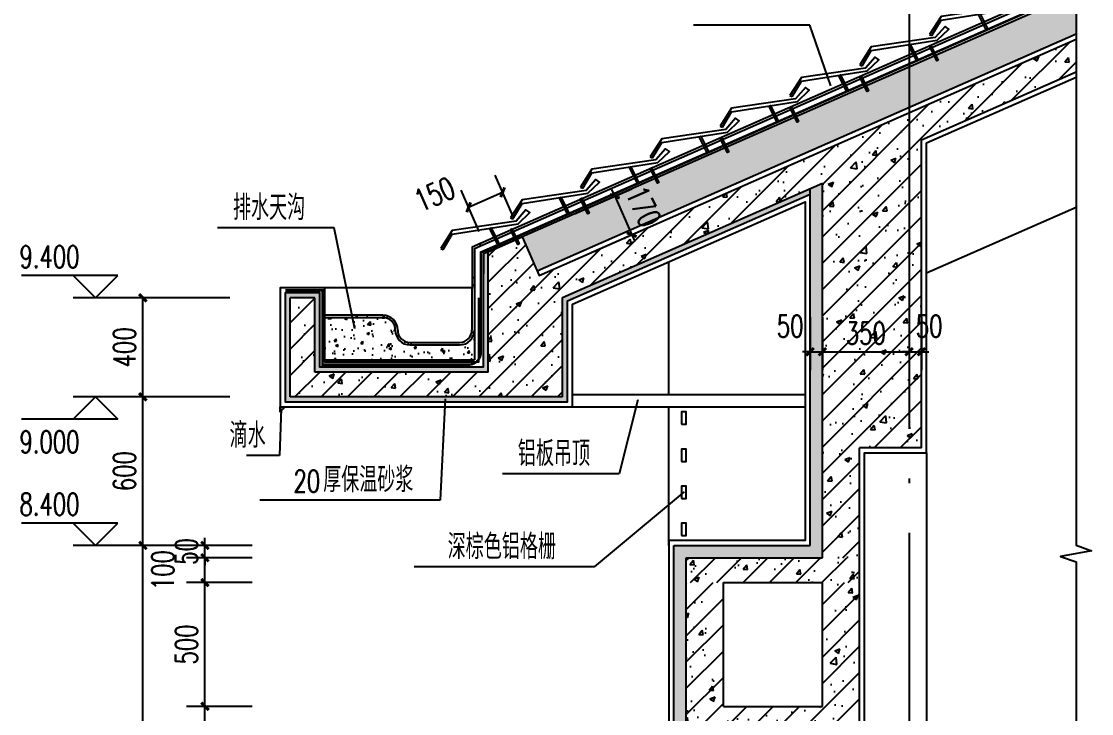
# Model space of a CAD drawing. Extents: x 63793 to 231107, y 20849 to 337643.
# Drawn here: x 152540 to 156863, y 54118 to 56914 of the extents above; entities that cross this region are included whole.
import ezdxf

# ---------------------------------------------------------------- set-up
doc = ezdxf.new("R2010")
doc.units = 0
doc.header["$LTSCALE"] = 1000
doc.header["$MEASUREMENT"] = 0
for name, pattern in [('CONTINOUS', [0]), ('DASH', [0.35, 0.25, -0.1]), ('DOTE', [2.42, 2, -0.2, 0.02, -0.2])]:
    doc.linetypes.add(name, pattern=pattern)
for name, color, linetype in [('DIM_ELEV', 3, 'Continuous'), ('DIM_LEAD', 3, 'Continuous'), ('DIM_SYMB', 3, 'Continuous'), ('DOTE', 1, 'DOTE'), ('PUB_DIM', 3, 'Continuous'), ('PUB_TEXT', 7, 'Continuous'), ('STAIR', 2, 'Continuous'), ('SURFACE', 6, 'Continuous'), ('WALL', 2, 'Continuous'), ('填充', 8, 'Continuous'), ('干挂', 155, 'Continuous')]:
    doc.layers.add(name, color=color, linetype=linetype)
doc.styles.add('_TCH_DIM', font='SIMPLEX', dxfattribs={"bigfont": 'GBCBIG'})
doc.styles.add('_TCH_DIM_T3', font='SIMPLEX', dxfattribs={"width": 0.705882, "bigfont": 'GBCBIG'})
doc.styles.add('DIM_FONT', font='SIMPLEX', dxfattribs={"width": 0.7, "bigfont": 'GBCBIG'})
doc.dimstyles.new('_TCH_ARCH&&30', dxfattribs={"dimtxt": 89.25, "dimasz": 30, "dimexe": 75, "dimexo": 90, "dimgap": 30, "dimtad": 1, "dimdec": 0, "dimzin": 0, "dimdsep": 46, "dimtxsty": '_TCH_DIM_T3', "dimblk": 'ARCHTICK', "dimcen": 0.09, "dimclrt": 7, "dimazin": 2, "dimtfac": 1, "dimtdec": 0, "dimtix": 1, "dimtmove": 2, "dimatfit": 3, "dimldrblk": 'ARCHTICK', "dimfxl": 0, "dimtolj": 1, "dimtzin": 0, "dimarcsym": 0})
doc.dimstyles.new('DIMN30', dxfattribs={"dimscale": 0.3, "dimtxt": 300, "dimasz": 100, "dimexe": 250, "dimexo": 300, "dimgap": 150, "dimtad": 1, "dimdec": 0, "dimzin": 0, "dimdsep": 46, "dimtxsty": 'DIM_FONT', "dimblk": 'ARCHTICK', "dimcen": 0.09, "dimclrt": 7, "dimazin": 2, "dimtfac": 1, "dimtdec": 0, "dimtix": 1, "dimtmove": 2, "dimatfit": 3, "dimfxl": 0, "dimtolj": 1, "dimtzin": 0, "dimarcsym": 0})
pattern_1 = [(45, (-54906.27, 195378.846), (-53.033009, 53.033009), []), (50, (-54906.27, 195378.85), (215.17805, -18.82564), [22.5, -247.5]), (355, (-54906.27, 195378.85), (-41.6254, 225.65764), [18, -198]), (100.4514, (-54888.34, 195377.28), (173.55281, 206.83186), [19.12206, -210.34263]), (46.1842, (-54906.27, 195438.85), (320.17231, -49.6557), [33.75, -371.25]), (96.6356, (-54879.6, 195434.7), (280.3988, 292.23536), [28.6831, -315.5139]), (351.1842, (-54906.27, 195438.85), (280.3986, 292.2356), [27, -297]), (21, (-54876.27, 195423.85), (179.07212, -120.78567), [22.5, -247.5]), (326, (-54876.27, 195423.85), (72.9946, 217.54501), [18, -198]), (71.4514, (-54861.35, 195413.78), (252.06679, 96.75915), [19.12206, -210.34263]), (37.5, (-54906.27, 195378.846), (3.647957, 99.868156), [0, -195.6, 0, -201, 0, -198.75]), (7.5, (-54906.27, 195378.85), (78.92086, 118.323514), [0, -114.6, 0, -191.1, 0, -75.75]), (327.5, (-54973.17, 195378.846), (160.14673, -6.766462), [0, -75, 0, -234, 0, -310.5]), (317.5, (-55003.17, 195378.85), (174.95585, 30.031495), [0, -97.5, 0, -155.4, 0, -220.5])]

# ---------------------------------------------------------------- blocks, each defined once
blk = doc.blocks.new('_ArchTick')
at = {"color": 0, "linetype": 'ByBlock', "const_width": 0.4}
blk.add_lwpolyline([(-0.5, -0.5), (0.5, 0.5)], dxfattribs=at)
blk = doc.blocks.new('*D1567')
at = {"layer": 'Defpoints', "color": 0, "transparency": 16777216}
for p in [(154691.2, 56099.5), (155005.3, 56051.9), (154759.6, 55943.9)]:
    blk.add_point(p, dxfattribs=at)
at = {"layer": 'PUB_DIM', "color": 0, "lineweight": -2, "transparency": 16777216}
for p, q in [((154773.6, 56135.8), (155005.5, 56237.7)), ((154936.8, 56207.5), (154924.7, 56235)), ((154936.8, 56207.5), (155005.3, 56051.9)), ((154842, 55980.1), (155073.9, 56082.1)), ((155005.3, 56051.9), (155017.3, 56024.5))]:
    blk.add_line(p, q, dxfattribs=at)
at = {"layer": 'PUB_DIM', "color": 0, "lineweight": -2, "transparency": 16777216, "xscale": 30, "yscale": 30, "zscale": 30}
for p, rotation in [((154936.8, 56207.5), 293.7394408380076), ((155005.3, 56051.9), 113.7394408380076)]:
    blk.add_blockref('_ArchTick', p, dxfattribs=dict(at, rotation=rotation))
at = {"layer": 'PUB_DIM', "color": 7, "transparency": 16777216, "insert": (155053.4, 56166), "char_height": 90, "attachment_point": 5, "rotation": 293.7394, "style": 'DIM_FONT'}
blk.add_mtext('\\A1;170', dxfattribs=at)
blk = doc.blocks.new('*D1627')
at = {"layer": 'Defpoints', "color": 0, "transparency": 16777216}
for p in [(153030.6, 55797.1), (153472, 55797.1), (153472, 55397.1)]:
    blk.add_point(p, dxfattribs=at)
at = {"layer": 'DIM_ELEV', "color": 0, "lineweight": -2, "transparency": 16777216}
for p, q in [((153382, 55797.1), (152955.6, 55797.1)), ((153030.6, 55397.1), (153030.6, 55797.1)), ((153382, 55397.1), (152955.6, 55397.1))]:
    blk.add_line(p, q, dxfattribs=at)
at = {"layer": 'DIM_ELEV', "color": 0, "lineweight": -2, "transparency": 16777216, "xscale": 30, "yscale": 30, "zscale": 30}
for p, rotation in [((153030.6, 55797.1), 90), ((153030.6, 55397.1), 270)]:
    blk.add_blockref('_ArchTick', p, dxfattribs=dict(at, rotation=rotation))
at = {"layer": 'DIM_ELEV', "color": 7, "transparency": 16777216, "insert": (152955.9, 55597.1), "char_height": 89.25, "attachment_point": 5, "rotation": 90, "style": '_TCH_DIM_T3'}
blk.add_mtext('\\A1;400', dxfattribs=at)
blk = doc.blocks.new('*D1628')
at = {"layer": 'Defpoints', "color": 0, "transparency": 16777216}
for p in [(153030.6, 55397.1), (153472, 55397.1), (153472, 54797.1)]:
    blk.add_point(p, dxfattribs=at)
at = {"layer": 'DIM_ELEV', "color": 0, "lineweight": -2, "transparency": 16777216}
for p, q in [((153382, 55397.1), (152955.6, 55397.1)), ((153030.6, 54797.1), (153030.6, 55397.1)), ((153382, 54797.1), (152955.6, 54797.1))]:
    blk.add_line(p, q, dxfattribs=at)
at = {"layer": 'DIM_ELEV', "color": 0, "lineweight": -2, "transparency": 16777216, "xscale": 30, "yscale": 30, "zscale": 30}
for p, rotation in [((153030.6, 55397.1), 90), ((153030.6, 54797.1), 270)]:
    blk.add_blockref('_ArchTick', p, dxfattribs=dict(at, rotation=rotation))
at = {"layer": 'DIM_ELEV', "color": 7, "transparency": 16777216, "insert": (152955.9, 55097.1), "char_height": 89.25, "attachment_point": 5, "rotation": 90, "style": '_TCH_DIM_T3'}
blk.add_mtext('\\A1;600', dxfattribs=at)
blk = doc.blocks.new('*D1629')
at = {"layer": 'Defpoints', "color": 0, "transparency": 16777216}
for p in [(153030.6, 54797.1), (153472, 54797.1), (153472, 52997.1)]:
    blk.add_point(p, dxfattribs=at)
at = {"layer": 'DIM_ELEV', "color": 0, "lineweight": -2, "transparency": 16777216}
for p, q in [((153382, 54797.1), (152955.6, 54797.1)), ((153030.6, 52997.1), (153030.6, 54797.1)), ((153382, 52997.1), (152955.6, 52997.1))]:
    blk.add_line(p, q, dxfattribs=at)
at = {"layer": 'DIM_ELEV', "color": 0, "lineweight": -2, "transparency": 16777216, "xscale": 30, "yscale": 30, "zscale": 30}
for p, rotation in [((153030.6, 54797.1), 90), ((153030.6, 52997.1), 270)]:
    blk.add_blockref('_ArchTick', p, dxfattribs=dict(at, rotation=rotation))
at = {"layer": 'DIM_ELEV', "color": 7, "transparency": 16777216, "insert": (152955.9, 53897.1), "char_height": 89.25, "attachment_point": 5, "rotation": 90, "style": '_TCH_DIM_T3'}
blk.add_mtext('\\A1;1800', dxfattribs=at)
blk = doc.blocks.new('*D339')
at = {"layer": 'Defpoints', "color": 0, "transparency": 16777216}
for p in [(153281.2, 54147.1), (153562, 54147.1), (153562, 52997.1)]:
    blk.add_point(p, dxfattribs=at)
at = {"layer": 'PUB_DIM', "color": 0, "lineweight": -2, "transparency": 16777216}
for p, q in [((153472, 54147.1), (153206.2, 54147.1)), ((153281.2, 52997.1), (153281.2, 54147.1)), ((153472, 52997.1), (153206.2, 52997.1))]:
    blk.add_line(p, q, dxfattribs=at)
at = {"layer": 'PUB_DIM', "color": 0, "lineweight": -2, "transparency": 16777216, "xscale": 30, "yscale": 30, "zscale": 30}
for p, rotation in [((153281.2, 54147.1), 90), ((153281.2, 52997.1), 270)]:
    blk.add_blockref('_ArchTick', p, dxfattribs=dict(at, rotation=rotation))
at = {"layer": 'PUB_DIM', "color": 7, "transparency": 16777216, "insert": (153206.5, 53572.1), "char_height": 89.25, "attachment_point": 5, "rotation": 90, "style": '_TCH_DIM_T3'}
blk.add_mtext('\\A1;1150', dxfattribs=at)
blk = doc.blocks.new('*D340')
at = {"layer": 'Defpoints', "color": 0, "transparency": 16777216}
for p in [(153281.2, 54647.1), (153562, 54647.1), (153562, 54147.1)]:
    blk.add_point(p, dxfattribs=at)
at = {"layer": 'PUB_DIM', "color": 0, "lineweight": -2, "transparency": 16777216}
for p, q in [((153472, 54647.1), (153206.2, 54647.1)), ((153281.2, 54147.1), (153281.2, 54647.1)), ((153472, 54147.1), (153206.2, 54147.1))]:
    blk.add_line(p, q, dxfattribs=at)
at = {"layer": 'PUB_DIM', "color": 0, "lineweight": -2, "transparency": 16777216, "xscale": 30, "yscale": 30, "zscale": 30}
for p, rotation in [((153281.2, 54647.1), 90), ((153281.2, 54147.1), 270)]:
    blk.add_blockref('_ArchTick', p, dxfattribs=dict(at, rotation=rotation))
at = {"layer": 'PUB_DIM', "color": 7, "transparency": 16777216, "insert": (153206.5, 54397.1), "char_height": 89.25, "attachment_point": 5, "rotation": 90, "style": '_TCH_DIM_T3'}
blk.add_mtext('\\A1;500', dxfattribs=at)
blk = doc.blocks.new('*D341')
at = {"layer": 'Defpoints', "color": 0, "transparency": 16777216}
for p in [(153281.2, 54747.1), (153562, 54747.1), (153562, 54647.1)]:
    blk.add_point(p, dxfattribs=at)
at = {"layer": 'PUB_DIM', "color": 0, "lineweight": -2, "transparency": 16777216}
for p, q in [((153472, 54747.1), (153206.2, 54747.1)), ((153281.2, 54647.1), (153281.2, 54747.1)), ((153472, 54647.1), (153206.2, 54647.1))]:
    blk.add_line(p, q, dxfattribs=at)
at = {"layer": 'PUB_DIM', "color": 0, "lineweight": -2, "transparency": 16777216, "xscale": 30, "yscale": 30, "zscale": 30}
for p, rotation in [((153281.2, 54747.1), 90), ((153281.2, 54647.1), 270)]:
    blk.add_blockref('_ArchTick', p, dxfattribs=dict(at, rotation=rotation))
at = {"layer": 'PUB_DIM', "color": 7, "transparency": 16777216, "insert": (153110.9, 54697.1), "char_height": 89.25, "attachment_point": 5, "rotation": 90, "style": '_TCH_DIM_T3'}
blk.add_mtext('\\A1;100', dxfattribs=at)
blk = doc.blocks.new('*D342')
at = {"layer": 'Defpoints', "color": 0, "transparency": 16777216}
for p in [(153281.2, 54797.1), (153562, 54797.1), (153562, 54747.1)]:
    blk.add_point(p, dxfattribs=at)
at = {"layer": 'PUB_DIM', "color": 0, "lineweight": -2, "transparency": 16777216}
for p, q in [((153281.2, 54797.1), (153281.2, 54827.1)), ((153472, 54797.1), (153206.2, 54797.1)), ((153281.2, 54747.1), (153281.2, 54797.1)), ((153472, 54747.1), (153206.2, 54747.1)), ((153281.2, 54747.1), (153281.2, 54717.1))]:
    blk.add_line(p, q, dxfattribs=at)
at = {"layer": 'PUB_DIM', "color": 0, "lineweight": -2, "transparency": 16777216, "xscale": 30, "yscale": 30, "zscale": 30}
for p, rotation in [((153281.2, 54797.1), 270), ((153281.2, 54747.1), 90)]:
    blk.add_blockref('_ArchTick', p, dxfattribs=dict(at, rotation=rotation))
at = {"layer": 'PUB_DIM', "color": 7, "transparency": 16777216, "insert": (153206.5, 54772.1), "char_height": 89.25, "attachment_point": 5, "rotation": 90, "style": '_TCH_DIM_T3'}
blk.add_mtext('\\A1;50', dxfattribs=at)
blk = doc.blocks.new('*D343')
at = {"layer": 'Defpoints', "color": 0, "transparency": 16777216}
for p in [(155725.8, 55808.6), (155775.8, 55808.6), (155775.8, 55579.4)]:
    blk.add_point(p, dxfattribs=at)
at = {"layer": 'PUB_DIM', "color": 0, "lineweight": -2, "transparency": 16777216}
for p, q in [((155725.8, 55718.6), (155725.8, 55504.4)), ((155775.8, 55718.6), (155775.8, 55504.4)), ((155725.8, 55579.4), (155695.8, 55579.4)), ((155725.8, 55579.4), (155775.8, 55579.4)), ((155775.8, 55579.4), (155805.8, 55579.4))]:
    blk.add_line(p, q, dxfattribs=at)
at = {"layer": 'PUB_DIM', "color": 0, "lineweight": -2, "transparency": 16777216, "xscale": 30, "yscale": 30, "zscale": 30}
blk.add_blockref('_ArchTick', (155725.8, 55579.4), dxfattribs=at)
at = {"layer": 'PUB_DIM', "color": 0, "lineweight": -2, "transparency": 16777216, "xscale": 30, "yscale": 30, "zscale": 30, "rotation": 180}
blk.add_blockref('_ArchTick', (155775.8, 55579.4), dxfattribs=at)
at = {"layer": 'PUB_DIM', "color": 7, "transparency": 16777216, "insert": (155644.8, 55682.9), "char_height": 89.25, "attachment_point": 5, "style": '_TCH_DIM_T3'}
blk.add_mtext('\\A1;50', dxfattribs=at)
blk = doc.blocks.new('*D344')
at = {"layer": 'Defpoints', "color": 0, "transparency": 16777216}
for p in [(155775.8, 55808.6), (156125.8, 55808.6), (156125.8, 55579.4)]:
    blk.add_point(p, dxfattribs=at)
at = {"layer": 'PUB_DIM', "color": 0, "lineweight": -2, "transparency": 16777216}
for p, q in [((155775.8, 55718.6), (155775.8, 55504.4)), ((156125.8, 55718.6), (156125.8, 55504.4)), ((155775.8, 55579.4), (156125.8, 55579.4))]:
    blk.add_line(p, q, dxfattribs=at)
at = {"layer": 'PUB_DIM', "color": 0, "lineweight": -2, "transparency": 16777216, "xscale": 30, "yscale": 30, "zscale": 30, "rotation": 180}
blk.add_blockref('_ArchTick', (155775.8, 55579.4), dxfattribs=at)
at = {"layer": 'PUB_DIM', "color": 0, "lineweight": -2, "transparency": 16777216, "xscale": 30, "yscale": 30, "zscale": 30}
blk.add_blockref('_ArchTick', (156125.8, 55579.4), dxfattribs=at)
at = {"layer": 'PUB_DIM', "color": 7, "transparency": 16777216, "insert": (155950.8, 55654.1), "char_height": 89.25, "attachment_point": 5, "style": '_TCH_DIM_T3'}
blk.add_mtext('\\A1;350', dxfattribs=at)
blk = doc.blocks.new('*D345')
at = {"layer": 'Defpoints', "color": 0, "transparency": 16777216}
for p in [(156125.8, 55808.6), (156175.8, 55808.6), (156175.8, 55579.4)]:
    blk.add_point(p, dxfattribs=at)
at = {"layer": 'PUB_DIM', "color": 0, "lineweight": -2, "transparency": 16777216}
for p, q in [((156125.8, 55718.6), (156125.8, 55504.4)), ((156175.8, 55718.6), (156175.8, 55504.4)), ((156125.8, 55579.4), (156095.8, 55579.4)), ((156125.8, 55579.4), (156175.8, 55579.4)), ((156175.8, 55579.4), (156205.8, 55579.4))]:
    blk.add_line(p, q, dxfattribs=at)
at = {"layer": 'PUB_DIM', "color": 0, "lineweight": -2, "transparency": 16777216, "xscale": 30, "yscale": 30, "zscale": 30}
blk.add_blockref('_ArchTick', (156125.8, 55579.4), dxfattribs=at)
at = {"layer": 'PUB_DIM', "color": 0, "lineweight": -2, "transparency": 16777216, "xscale": 30, "yscale": 30, "zscale": 30, "rotation": 180}
blk.add_blockref('_ArchTick', (156175.8, 55579.4), dxfattribs=at)
at = {"layer": 'PUB_DIM', "color": 7, "transparency": 16777216, "insert": (156206.8, 55682.9), "char_height": 89.25, "attachment_point": 5, "style": '_TCH_DIM_T3'}
blk.add_mtext('\\A1;50', dxfattribs=at)
blk = doc.blocks.new('*D351')
at = {"layer": 'Defpoints', "color": 0, "transparency": 16777216}
for p in [(154483.9, 56223.3), (154563.1, 56043.2), (154425.8, 55982.8)]:
    blk.add_point(p, dxfattribs=at)
at = {"layer": 'PUB_DIM', "color": 0, "lineweight": -2, "transparency": 16777216}
for p, q in [((154526.9, 56125.6), (154453.7, 56292)), ((154389.6, 56065.2), (154316.4, 56231.6)), ((154346.6, 56162.9), (154483.9, 56223.3))]:
    blk.add_line(p, q, dxfattribs=at)
at = {"layer": 'PUB_DIM', "color": 0, "lineweight": -2, "transparency": 16777216, "xscale": 30, "yscale": 30, "zscale": 30}
for p, rotation in [((154483.9, 56223.3), 23.73944083800043), ((154346.6, 56162.9), 203.7394408380004)]:
    blk.add_blockref('_ArchTick', p, dxfattribs=dict(at, rotation=rotation))
at = {"layer": 'PUB_DIM', "color": 7, "transparency": 16777216, "insert": (154208.8, 56215.4), "char_height": 89.25, "attachment_point": 5, "rotation": 23.7394, "style": '_TCH_DIM_T3'}
blk.add_mtext('\\A1;150', dxfattribs=at)

msp = doc.modelspace()

# ---------------------------------------------------------------- hatches: boundary and pattern name
at = {"layer": '填充', "linetype": 'CONTINOUS'}
h = msp.add_hatch(dxfattribs=at)
h.set_pattern_fill('HONEY', color=256, scale=15, style=0)
h.set_pattern_definition([(0, (-54254.915, 195378.846), (35.71875, 20.622225), [23.8125, -47.625]), (120, (-54254.915, 195378.846), (-35.7187457, 20.6222324), [23.8125, -47.625]), (60, (-54254.915, 195378.846), (4.3e-06, 41.2444574), [-47.625, 23.8125])])
h.paths.add_polyline_path([(155775.8, 56259.7), (155725.8, 56237.7), (155725.8, 54797.1), (155175.8, 54797.1), (155175.8, 52947.1), (155305.8, 52947.1), (155305.8, 52997.1), (155225.8, 52997.1), (155225.8, 54747.1), (155775.8, 54747.1)])
h.paths.add_polyline_path([(156800, 56863.1), (156800, 57026.9), (154563.1, 56043.2), (154630.1, 55908.8)])
at = {"layer": '填充'}
h = msp.add_hatch(dxfattribs=at)
h.set_pattern_fill('钢筋混凝土', color=256, scale=30, style=0)
h.set_pattern_definition(pattern_1)
h.paths.add_polyline_path([(156175.8, 56435.6), (156125.8, 56413.6), (156125.8, 55190.8), (156175.8, 55190.8)], flags=17)
h.paths.add_polyline_path([(156125.8, 56413.6), (156075.8, 56391.6), (156075.8, 55190.8), (156125.8, 55190.8)], flags=17)
h.paths.add_polyline_path([(156075.8, 56391.6), (156800, 56710.1), (156800, 56841.2), (154631.5, 55887.6), (154563.1, 56043.2), (154542.1, 56034), (154551.2, 56015.9), (154545.3, 56012.9), (154536.1, 56031.3), (154425.8, 55982.8), (154425.8, 55797.1), (154425.8, 55497.1), (153725.8, 55497.1), (153725.8, 55797.1), (153625.8, 55797.1), (153625.8, 55397.1), (154725.8, 55397.1), (154725.8, 55797.9), (155775.8, 56259.7), (155775.8, 55190.8), (156075.8, 55190.8)])
h.paths.add_polyline_path([(155822.3, 55736.9), (156029.3, 55736.9), (156029.3, 55601.9), (155822.3, 55601.9)], flags=24)
h.paths.add_polyline_path([(156133.5, 55749.9), (156280.1, 55749.9), (156280.1, 55616), (156133.5, 55616)], flags=25)
h = msp.add_hatch(dxfattribs=at)
h.set_pattern_fill('加气混凝土', color=256, scale=5, style=0)
h.set_pattern_definition([(0, (-54237.215, 195360.546), (30, 60), [0, -60]), (0, (-54272.315, 195352.446), (30, 60), [0, -60]), (0, (-54252.815, 195351.846), (30, 60), [0, -60]), (0, (-54231.515, 195369.546), (30, 60), [0, -60]), (0, (-54256.415, 195348.846), (30, 60), [0, -60]), (0, (-54225.515, 195407.346), (30, 60), [0, -60]), (0, (-54243.815, 195402.546), (30, 60), [0, -60]), (0, (-54234.215, 195395.046), (30, 60), [0, -60]), (0, (-54283.115, 195393.846), (30, 60), [0, -60]), (0, (-54253.715, 195391.146), (30, 60), [0, -60]), (0, (-54265.115, 195375.846), (30, 60), [0, -60]), (0, (-54264.515, 195353.346), (30, 60), [0, -60]), (0, (-54242.015, 195350.946), (30, 60), [0, -60]), (0, (-54225.515, 195377.346), (30, 60), [0, -60]), (0, (-54281.615, 195368.046), (30, 60), [0, -60]), (0, (-54276.515, 195378.246), (30, 60), [0, -60]), (0, (-54253.115, 195374.046), (30, 60), [0, -60]), (0, (-54261.515, 195365.346), (30, 60), [0, -60]), (0, (-54266.315, 195385.146), (30, 60), [0, -60]), (0, (-54258.815, 195407.646), (30, 60), [0, -60]), (0, (-54279.215, 195355.446), (30, 60), [0, -60]), (0, (-54246.215, 195395.346), (30, 60), [0, -60]), (0, (-54274.115, 195396.246), (30, 60), [0, -60]), (0, (-54278.915, 195404.046), (30, 60), [0, -60]), (130.601294, (-54229.201, 195388.56), (-149.999998343, 180.000000787), [2.634155, -1103.7111]), (18.434949, (-54233.487, 195389.703), (149.99999945, 59.99999956), [2.710524, -376.76279]), (90, (-54233.487, 195387.13), (30, 60), [2.571428, -117.428565]), (161.565051, (-54230.915, 195386.274), (-150.00000076, 59.99999553), [2.710524, -376.76279]), (53.1301023, (-54230.915, 195386.274), (30.00000006, 60), [2.857143, -297.14285]), (135, (-54228.63, 195355.703), (-30.0000036, 59.999996), [2.424366, -167.28126]), (45, (-54232.058, 195355.703), (29.9999998, 59.9999998), [2.424366, -167.28126]), (135, (-54230.344, 195353.988), (-30.0000036, 59.999996), [2.424366, -167.28126]), (45, (-54230.344, 195353.988), (29.9999998, 59.9999998), [2.424366, -167.28126]), (116.56505, (-54257.487, 195395.99), (-5e-06, 119.999997), [3.194383, -63.88765]), (180, (-54258.915, 195398.846), (-30, 60), [3.428572, -56.571425]), (63.43495, (-54263.77, 195395.99), (3e-07, 119.999999), [3.194383, -63.88765]), (116.56505, (-54262.344, 195393.13), (-5e-06, 119.999997), [3.194383, -63.88765]), (0, (-54262.344, 195393.13), (30, 60), [3.428572, -56.571425]), (63.43495, (-54258.915, 195393.13), (3e-07, 119.999999), [3.194383, -63.88765]), (107.102728, (-54234.9152, 195375.7028), (-89.99999656, 300.000000484), [3.886135, -1628.29025]), (143.972626, (-54236.058, 195379.417), (-569.99999277, 419.999999525), [3.886135, -812.202]), (180, (-54239.2, 195381.7), (-30, 60), [3.714286, -56.28571]), (36.0273733, (-54246.058, 195379.417), (569.99999579, 419.99999547), [3.886135, -812.202]), (71.565051, (-54247.201, 195375.9885), (90.00000046, 299.9999995), [3.614032, -375.85928]), (107.102728, (-54246.058, 195372.2742), (-89.99999656, 300.000000484), [3.886135, -1628.29025]), (143.972626, (-54242.915, 195369.9885), (-569.99999277, 419.999999525), [3.886135, -812.202]), (0, (-54242.915, 195369.99), (30, 60), [3.714286, -56.28571]), (36.0273733, (-54239.201, 195369.9885), (569.99999579, 419.99999547), [3.886135, -812.202]), (71.565051, (-54236.058, 195372.274), (90.00000046, 299.9999995), [3.614032, -375.85928]), (150.255118, (-54234.344, 195403.703), (-90.00000021, 59.99999926), [2.303502, -481.43196]), (90, (-54236.344, 195402.56), (30, 60), [2.285714, -117.714275]), (29.7448813, (-54236.344, 195402.56), (90.00000005, 59.99999972), [2.303502, -481.43196]), (116.56505, (-54248.344, 195361.13), (-5e-06, 119.999997), [3.194383, -63.88765]), (168.690067, (-54249.7723, 195363.9885), (-270.0000002, 59.9999985), [2.913725, -608.96855]), (41.1859251, (-54254.9152, 195362.56), (749.999995456, 659.99999423), [3.037184, -1272.5802]), (90, (-54254.915, 195359.703), (30, 60), [2.857143, -117.14285]), (138.814074, (-54252.6295, 195357.7028), (-749.99998667, 660.000004204), [3.037184, -1272.5802]), (16.6992442, (-54252.6295, 195357.7028), (989.999992552, 299.999996858), [2.982945, -1249.85375]), (60.9453959, (-54249.7723, 195358.56), (29.99999992, 59.99999947), [2.941609, -1232.53395]), (109.983106, (-54273.4866, 195386.2742), (-150.000000565, 419.999998889), [3.3442, -1401.21975]), (155.556045, (-54274.6295, 195389.417), (-390.000001487, 179.99999626), [3.452299, -1446.51315]), (24.4439547, (-54280.9152, 195389.417), (390.000000195, 179.999999134), [3.452299, -1446.51315]), (70.0168934, (-54282.058, 195386.2742), (150.000000452, 419.999998958), [3.3442, -1401.21975]), (109.983106, (-54280.9152, 195383.1314), (-150.000000565, 419.999998889), [3.3442, -1401.21975]), (160.016893, (-54277.7723, 195381.9885), (-150.00000009, 59.99999727), [3.3442, -698.93775]), (19.9831065, (-54277.7723, 195381.9885), (149.99999918, 59.9999999), [3.3442, -698.93775]), (70.0168934, (-54274.6295, 195383.1314), (150.000000452, 419.999998958), [3.3442, -1401.21975]), (122.005383, (-54251.201, 195380.8456), (-30.00000403, 59.99999694), [2.695423, -563.3434]), (18.434949, (-54255.201, 195382.274), (149.99999945, 59.99999956), [2.710524, -376.76279]), (90, (-54255.2, 195379.703), (30, 60), [2.571428, -117.428565]), (161.565051, (-54252.6295, 195378.846), (-150.00000076, 59.99999553), [2.710524, -376.76279]), (54.4623222, (-54252.6295, 195378.8456), (209.999999696, 299.99999955), [2.457807, -1029.82115]), (116.56505, (-54268.63, 195366.274), (-5e-06, 119.999997), [3.194383, -63.88765]), (180, (-54270.06, 195369.13), (-30, 60), [3.142857, -56.85714]), (59.0362434, (-54274.915, 195366.274), (30.0000001, 59.99999971), [3.331973, -696.3822]), (120.963756, (-54273.201, 195363.417), (-30.0000041, 59.99999724), [3.331973, -696.3822]), (0, (-54273.2, 195363.42), (30, 60), [3.142857, -56.85714]), (63.43495, (-54270.06, 195363.417), (3e-07, 119.999999), [3.194383, -63.88765])])
h.paths.add_polyline_path([(154745.8, 55784.9), (155725.8, 56215.9), (155725.8, 56237.7), (154725.8, 55797.9), (154725.8, 55397.1), (153625.8, 55397.1), (153625.8, 55797.1), (153725.8, 55797.1), (153725.8, 55497.1), (154425.8, 55497.1), (154425.8, 55797.1), (154425.8, 55982.8), (154406.7, 55974.4), (154405.8, 55812.1), (154405.8, 55517.1), (153745.8, 55517.1), (153745.8, 55817.1), (153605.8, 55817.1), (153605.8, 55377.1), (154745.8, 55377.1)])
h = msp.add_hatch(dxfattribs=at)
h.set_pattern_fill('混凝土', color=256, scale=15, style=0)
h.set_pattern_definition([(50, (-54254.915, 195378.85), (107.589027, -9.41282), [11.25, -123.75]), (355, (-54254.92, 195378.85), (-20.8127, 112.82882), [9, -99]), (100.4514, (-54245.95, 195378.06), (86.776407, 103.41593), [9.56103, -105.171317]), (46.1842, (-54254.92, 195408.85), (160.08616, -24.82785), [16.875, -185.625]), (96.6356, (-54241.57, 195406.78), (140.19941, 146.11768), [14.34154, -157.75695]), (351.1842, (-54254.92, 195408.85), (140.19929, 146.11779), [13.5, -148.5]), (21, (-54239.915, 195401.35), (89.536058, -60.392834), [11.25, -123.75]), (326, (-54239.92, 195401.35), (36.4973, 108.772507), [9, -99]), (71.4514, (-54232.45, 195396.31), (126.033394, 48.379575), [9.56103, -105.171317]), (37.5, (-54254.915, 195378.846), (1.8239783, 49.934078), [0, -97.8, 0, -100.5, 0, -99.375]), (7.5, (-54254.915, 195378.846), (39.460431, 59.161757), [0, -57.3, 0, -95.55, 0, -37.875]), (327.5, (-54288.365, 195378.846), (80.0733654, -3.383231), [0, -37.5, 0, -117, 0, -155.25]), (317.5, (-54303.365, 195378.846), (87.477925, 15.015747), [0, -48.75, 0, -77.7, 0, -110.25])])
h.paths.add_polyline_path([(154370.1, 55994.4), (154370.2, 55996.6), (154453.5, 56033.2), (154449, 56042.2), (154360.1, 56003.1), (154359.9, 55667.1, -0.417426), (154309.3, 55617.1), (154109.9, 55617.1, -0.414214), (154059.9, 55667.1), (154059.9, 55666.9, 0.414214), (153999.9, 55726.9), (153875.7, 55726.9), (153877.8, 55716.9), (153765.8, 55716.9), (153765.8, 55547.1), (154369.9, 55547.1)])
h.paths.add_polyline_path([(154049.9, 55666.9, 0.00003), (154049.9, 55666.9, -0.000643), (154049.9, 55667.1)], flags=16)
h.paths.add_polyline_path([(154309.9, 55607.1, 0.414206), (154369.9, 55667.1, -0.417153), (154309.3, 55607.1)], flags=16)
h = msp.add_hatch(dxfattribs=at)
h.set_pattern_fill('钢筋混凝土', color=256, scale=30, style=0)
h.set_pattern_definition(pattern_1)
h.paths.add_polyline_path([(155375.8, 54647.1), (155225.8, 54647.1), (155225.8, 54147.1), (155375.8, 54147.1)])
h.paths.add_polyline_path([(155925.8, 54647.1), (155775.8, 54647.1), (155775.8, 54447.1), (155925.8, 54447.1)])
h.paths.add_polyline_path([(155925.8, 55190.8), (155775.8, 55190.8), (155775.8, 54747.1), (155925.8, 54747.1)])
h.paths.add_polyline_path([(155272.3, 53607.4), (155479.3, 53607.4), (155479.3, 53472.4), (155272.3, 53472.4)], flags=24)
h.paths.add_polyline_path([(155925.8, 54047.1), (155925.8, 54447.1), (155775.8, 54447.1), (155775.8, 54147.1), (155225.8, 54147.1), (155225.8, 52997.1), (155525.8, 52997.1), (155525.8, 54047.1)])
h = msp.add_hatch(dxfattribs=at)
h.set_pattern_fill('钢筋混凝土', color=256, scale=30, style=0)
h.set_pattern_definition([(45, (-54254.915, 195378.846), (-53.033009, 53.033009), []), (50, (-54254.92, 195378.85), (215.17805, -18.82564), [22.5, -247.5]), (355, (-54254.92, 195378.85), (-41.6254, 225.65764), [18, -198]), (100.4514, (-54236.98, 195377.28), (173.55281, 206.83186), [19.12206, -210.34263]), (46.1842, (-54254.92, 195438.85), (320.17231, -49.6557), [33.75, -371.25]), (96.6356, (-54228.23, 195434.7), (280.3988, 292.23536), [28.6831, -315.5139]), (351.1842, (-54254.9, 195438.85), (280.3986, 292.2356), [27, -297]), (21, (-54224.92, 195423.85), (179.07212, -120.78567), [22.5, -247.5]), (326, (-54224.92, 195423.85), (72.9946, 217.54501), [18, -198]), (71.4514, (-54210, 195413.78), (252.06679, 96.75915), [19.12206, -210.34263]), (37.5, (-54254.915, 195378.846), (3.647957, 99.868156), [0, -195.6, 0, -201, 0, -198.75]), (7.5, (-54254.92, 195378.85), (78.92086, 118.323514), [0, -114.6, 0, -191.1, 0, -75.75]), (327.5, (-54321.815, 195378.846), (160.14673, -6.766462), [0, -75, 0, -234, 0, -310.5]), (317.5, (-54351.82, 195378.85), (174.95585, 30.031495), [0, -97.5, 0, -155.4, 0, -220.5])])
h.paths.add_polyline_path([(155925.8, 54647.1), (155925.8, 54747.1), (155225.8, 54747.1), (155225.8, 54647.1)])

# ---------------------------------------------------------------- linework, layer by layer
for p, q in [((154360.1, 56003.1), (156800, 57076.1)), ((154370.2, 55996.6), (156800, 57065.2)), ((156195.8, 55898.2), (156800, 56163.9)), ((154360.1, 56003.1), (154359.9, 55667.1)), ((154360.1, 56001.9), (154359.9, 55667.1)), ((154370.2, 55996.6), (154369.9, 55547.1)), ((154370.1, 55994.4), (154369.9, 55547.1)), ((154360, 55837.1), (153765.8, 55837.1)), ((153999.9, 55726.9), (153765.8, 55726.9)), ((153999.9, 55716.9), (153765.8, 55716.9)), ((154049.9, 55666.9), (154049.9, 55667.1)), ((154059.9, 55666.9), (154059.9, 55667.1)), ((154109.9, 55617.1), (154309.9, 55617.1)), ((154109.9, 55607.1), (154309.9, 55607.1)), ((153755.8, 55547.1), (154369.9, 55547.1)), ((154765.8, 55407.1), (155705.8, 55407.1)), ((154765.8, 55357.1), (155705.8, 55357.1)), ((156195.8, 55170.8), (156195.8, 52405.9))]:
    msp.add_line(p, q)
at = {"color": 4}
for p, q in [((155725.8, 54797.1), (155725.8, 56237.7)), ((155175.8, 52947.1), (155175.8, 54797.1)), ((155175.8, 54797.1), (155725.8, 54797.1))]:
    msp.add_line(p, q, dxfattribs=at)
at = {"color": 6, "linetype": 'DASH', "ltscale": 0.5, "const_width": 10}
msp.add_lwpolyline([(156800, 57037.9), (154395.8, 55980.5), (154395.8, 55577.1, -0.414214), (154345.8, 55527.1), (153755.8, 55527.1), (153755.8, 55827.1), (153605.8, 55827.1)], format="xyb", dxfattribs=at)
at = {"color": 6}
for points in [[(155545.8, 54027.1), (155945.8, 54027.1), (155945.8, 55170.8), (156075.8, 55170.8), (156195.8, 55170.8), (156195.8, 56422.6)], [(153585.8, 55357.1), (153605.8, 55357.1), (153585.8, 55337.1), (153585.8, 55357.1)]]:
    msp.add_lwpolyline(points, dxfattribs=at)
at = {"color": 4}
msp.add_lwpolyline([(154425.8, 55982.8), (154405.8, 55974), (154405.8, 55517.1), (153745.8, 55517.1), (153745.8, 55817.1), (153605.8, 55817.1), (153605.8, 55377.1), (154745.8, 55377.1), (154745.8, 55784.9), (155725.8, 56215.9)], dxfattribs=at)
for points in [[(155155.8, 55407.1), (155155.8, 55943.3)], [(155155.8, 54797.1), (155155.8, 55357.1)]]:
    msp.add_lwpolyline(points)
at = {"color": 32}
for points in [[(155205.8, 55286.5), (155225.8, 55286.5), (155225.8, 55336.5), (155205.8, 55336.5)], [(155205.8, 55136.5), (155225.8, 55136.5), (155225.8, 55186.5), (155205.8, 55186.5)], [(155205.8, 54986.5), (155225.8, 54986.5), (155225.8, 55036.5), (155205.8, 55036.5)], [(155205.8, 54836.5), (155225.8, 54836.5), (155225.8, 54886.5), (155205.8, 54886.5)]]:
    msp.add_lwpolyline(points, close=True, dxfattribs=at)
for centre, radius, start, end in [((153999.9, 55666.9), 60, 0, 90), ((154001.6, 55668.6), 48.4, 358.0299, 91.9701), ((154109.9, 55667.1), 60, 180, 270), ((154109.9, 55667.1), 50, 180, 270), ((154309.9, 55667.1), 50, 270, 0), ((154309.9, 55667.1), 60, 270, 0), ((154309.9, 55667.1), 50, 270, 0), ((154309.9, 55667.1), 60, 270, 0)]:
    msp.add_arc(centre, radius, start, end)
at = {"layer": 'DIM_ELEV'}
for p, q in [((152929.6, 55887.1), (152540.8, 55887.1)), ((152839.6, 55797.1), (152749.6, 55887.1)), ((152839.6, 55797.1), (152929.6, 55887.1)), ((153255.3, 55797.1), (152749.6, 55797.1)), ((152839.6, 55397.1), (152749.6, 55307.1)), ((153255.3, 55397.1), (152749.6, 55397.1)), ((152839.6, 55397.1), (152929.6, 55307.1)), ((152929.6, 55307.1), (152540.8, 55307.1)), ((152929.6, 54887.1), (152540.8, 54887.1)), ((152839.6, 54797.1), (152749.6, 54887.1)), ((152839.6, 54797.1), (152929.6, 54887.1)), ((153255.3, 54797.1), (152749.6, 54797.1))]:
    msp.add_line(p, q, dxfattribs=at)
at = {"layer": 'DIM_LEAD'}
for p, q in [((155725.3, 56897.8), (155254.8, 56897.8)), ((155809, 56653.2), (155725.3, 56897.8)), ((155725.3, 56897.8), (155725.3, 56897.8)), ((153803.2, 56079.5), (153332.7, 56079.5)), ((153887, 55672.2), (153803.2, 56079.5)), ((153803.2, 56079.5), (153803.2, 56079.5)), ((154251.3, 55389.1), (154231, 54980.5)), ((155029.5, 55385.1), (154954.1, 55086)), ((153589.7, 55350.1), (153582.4, 55159.8)), ((153582.4, 55159.8), (153449.8, 55159.8)), ((153582.4, 55159.8), (153582.4, 55159.8)), ((154954.1, 55086), (154483.6, 55086)), ((154954.1, 55086), (154954.1, 55086)), ((155217.7, 55013.3), (154853.9, 54710.1)), ((154231, 54980.5), (153503, 54980.5)), ((154231, 54980.5), (154231, 54980.5)), ((154853.9, 54710.1), (154126, 54710.1)), ((154853.9, 54710.1), (154853.9, 54710.1))]:
    msp.add_line(p, q, dxfattribs=at)
at = {"layer": 'DIM_SYMB'}
msp.add_lwpolyline([(156800, 57432.1), (156800, 54797.9), (156863, 54774.9), (156737, 54752.7), (156800, 54730.4), (156800, 52096.1)], dxfattribs=at)
at = {"layer": 'DOTE', "linetype": 'DOTE'}
msp.add_line((156125.8, 57268), (156125.8, 52405.9), dxfattribs=at)
at = {"layer": 'STAIR', "linetype": 'CONTINOUS'}
msp.add_line((153765.8, 55547.1), (154369.9, 55547.1), dxfattribs=at)
at = {"layer": 'SURFACE'}
for points in [[(156800, 57026.9), (154406.7, 55974.4), (154405.8, 55812.2)], [(154623.5, 55905.9), (156800, 56863.1)], [(156195.8, 56422.6), (156800, 56688.3)], [(154385.8, 55797.1), (154385.8, 55537.1), (153765.8, 55537.1), (153765.8, 55837.1), (153585.8, 55837.1), (153585.8, 55357.1), (154765.8, 55357.1), (154765.8, 55771.8), (155705.8, 56185.2), (155705.8, 54817.1), (155155.8, 54817.1), (155155.8, 52927.1)]]:
    msp.add_lwpolyline(points, dxfattribs=at)
at = {"layer": 'WALL'}
for p, q in [((156175.8, 56435.6), (156800, 56710.1)), ((156175.8, 55190.8), (156175.8, 56435.6)), ((154725.8, 55797.9), (155775.8, 56259.7)), ((155775.8, 54747.1), (155775.8, 56259.7)), ((153625.8, 55397.1), (153625.8, 55797.1)), ((153725.8, 55797.1), (153625.8, 55797.1)), ((153725.8, 55497.1), (153725.8, 55797.1)), ((154425.8, 55497.1), (154425.8, 55797.1)), ((154725.8, 55397.1), (154725.8, 55797.9)), ((154425.8, 55497.1), (153725.8, 55497.1)), ((154725.8, 55397.1), (153625.8, 55397.1)), ((156175.8, 55190.8), (155925.8, 55190.8)), ((155925.8, 54047.1), (155925.8, 55190.8)), ((155225.8, 52997.1), (155225.8, 54747.1)), ((155225.8, 54747.1), (155775.8, 54747.1)), ((155375.8, 54647.1), (155775.8, 54647.1)), ((155375.8, 54147.1), (155375.8, 54647.1)), ((155775.8, 54447.1), (155775.8, 54647.1)), ((155775.8, 54147.1), (155775.8, 54447.1)), ((155375.8, 54147.1), (155775.8, 54147.1))]:
    msp.add_line(p, q, dxfattribs=at)
msp.add_lwpolyline([(154425.8, 55797.1), (154425.8, 55982.8), (154563.1, 56043.2), (154631.5, 55887.6), (156800, 56841.2)], dxfattribs=at)
at = {"layer": '干挂'}
for p, q in [((156208.7, 56861.3), (156218, 56857.1)), ((155926.6, 56737.8), (155936, 56733.5)), ((155644.5, 56614.2), (155653.9, 56610)), ((155362.4, 56490.7), (155371.8, 56486.5)), ((155080.3, 56367.2), (155089.7, 56362.9)), ((154798.2, 56243.6), (154807.6, 56239.4)), ((154516.1, 56120.1), (154525.5, 56115.9)), ((154234, 55996.6), (154243.4, 55992.3))]:
    msp.add_line(p, q, dxfattribs=at)
for points in [[(156218, 56857.1), (156255.1, 56919.2), (156520.9, 56960.9), (156568, 57006), (156552.9, 57016.6), (156513.7, 56971.5), (156254.7, 56933.9), (156208.7, 56861.3)], [(155936, 56733.5), (155973, 56795.6), (156238.8, 56837.4), (156285.9, 56882.5), (156270.8, 56893.1), (156231.6, 56847.9), (155972.6, 56810.4), (155926.6, 56737.8)], [(155653.9, 56610), (155690.9, 56672.1), (155956.7, 56713.8), (156003.8, 56759), (155988.7, 56769.5), (155949.5, 56724.4), (155690.5, 56686.9), (155644.5, 56614.2)], [(155371.8, 56486.5), (155408.8, 56548.6), (155674.6, 56590.3), (155721.7, 56635.4), (155706.6, 56646), (155667.4, 56600.9), (155408.4, 56563.3), (155362.4, 56490.7)], [(155089.7, 56362.9), (155126.7, 56425.1), (155392.5, 56466.8), (155439.6, 56511.9), (155424.5, 56522.5), (155385.3, 56477.3), (155126.3, 56439.8), (155080.3, 56367.2)], [(154807.6, 56239.4), (154844.6, 56301.5), (155110.4, 56343.3), (155157.5, 56388.4), (155142.4, 56398.9), (155103.2, 56353.8), (154844.2, 56316.3), (154798.2, 56243.6)], [(154525.5, 56115.9), (154562.5, 56178), (154828.3, 56219.7), (154875.4, 56264.8), (154860.3, 56275.4), (154821.1, 56230.3), (154562.1, 56192.7), (154516.1, 56120.1)], [(154243.4, 55992.3), (154280.4, 56054.5), (154546.2, 56096.2), (154593.3, 56141.3), (154578.2, 56151.9), (154539, 56106.8), (154280, 56069.2), (154234, 55996.6)]]:
    msp.add_lwpolyline(points, dxfattribs=at)
for points in [[(156406.3, 56941.6), (156412.2, 56944.5), (156442.1, 56884.6), (156436.3, 56881.7)], [(156124.2, 56818), (156130.1, 56821), (156160, 56761.1), (156154.2, 56758.1)], [(156207.9, 56814), (156213.8, 56816.9), (156243.7, 56757), (156237.9, 56754.1)], [(155842.1, 56694.5), (155848, 56697.4), (155878, 56637.6), (155872.1, 56634.6)], [(155925.8, 56690.5), (155931.7, 56693.4), (155961.6, 56633.5), (155955.8, 56630.6)], [(155560, 56571), (155565.9, 56573.9), (155595.9, 56514), (155590, 56511.1)], [(155643.7, 56566.9), (155649.6, 56569.9), (155679.5, 56510), (155673.7, 56507.1)], [(155277.9, 56447.4), (155283.8, 56450.4), (155313.8, 56390.5), (155307.9, 56387.6)], [(155361.6, 56443.4), (155367.5, 56446.3), (155397.5, 56386.5), (155391.6, 56383.5)], [(154995.8, 56323.9), (155001.7, 56326.8), (155031.7, 56267), (155025.8, 56264)], [(155079.5, 56319.9), (155085.4, 56322.8), (155115.4, 56262.9), (155109.5, 56260)], [(154713.7, 56200.4), (154719.6, 56203.3), (154749.6, 56143.4), (154743.7, 56140.5)], [(154797.4, 56196.3), (154803.3, 56199.3), (154833.3, 56139.4), (154827.4, 56136.5)], [(154431.6, 56076.8), (154437.5, 56079.8), (154467.5, 56019.9), (154461.6, 56017)], [(154515.3, 56072.8), (154521.2, 56075.7), (154551.2, 56015.9), (154545.3, 56012.9)]]:
    msp.add_lwpolyline(points, close=True, dxfattribs=at)

# ---------------------------------------------------------------- texts
at = {"layer": 'PUB_TEXT', "style": '_TCH_DIM'}
for s, p in [('排水天沟', (153394.4, 56111)), ('滴水', (153380.9, 55191.3)), ('铝板吊顶', (154545.3, 55117.5)), ('厚保温砂浆', (153758.9, 55012)), ('深棕色铝格栅', (154261.8, 54741.6))]:
    msp.add_text(s, height=101.28, dxfattribs=at).set_placement(p)
at = {"layer": 'PUB_TEXT', "style": '_TCH_DIM', "width": 0.705882}
for s, p in [('9.400', (152531.8, 55918.6)), ('9.000', (152531.8, 55170.6)), ('20', (153638.9, 55012)), ('8.400', (152531.8, 54918.6))]:
    msp.add_text(s, height=89.25, dxfattribs=at).set_placement(p)

# ---------------------------------------------------------------- dimensions: what is measured, and where the dimension line sits
at = {"layer": 'DIM_ELEV'}
for p1, p2, text, picture, middle in [((153472, 55397.1), (153472, 55797.1), '400', '*D1627', (152955.9, 55597.1)), ((153472, 54797.1), (153472, 55397.1), '600', '*D1628', (152955.9, 55097.1)), ((153472, 52997.1), (153472, 54797.1), '1800', '*D1629', (152955.9, 53897.1))]:
    dim = msp.add_aligned_dim(p1=p1, p2=p2, distance=441.4, text=text, dimstyle='_TCH_ARCH&&30', dxfattribs=at)
    dim.commit()
    dim.dimension.update_dxf_attribs({"geometry": picture, "text_midpoint": middle})
at = {"layer": 'PUB_DIM'}
for base, p1, p2, angle, text, picture, middle in [((154483.9, 56223.3), (154425.8, 55982.8), (154563.1, 56043.2), 23.7394, '150', '*D351', (154208.8, 56215.4)), ((155775.8, 55579.4), (155725.8, 55808.6), (155775.8, 55808.6), 0, '50', '*D343', (155644.8, 55682.9)), ((156175.8, 55579.4), (156125.8, 55808.6), (156175.8, 55808.6), 0, '50', '*D345', (156206.8, 55682.9)), ((153281.2, 54747.1), (153562, 54647.1), (153562, 54747.1), 90, '100', '*D341', (153110.9, 54697.1))]:
    dim = msp.add_linear_dim(base=base, p1=p1, p2=p2, angle=angle, text=text, dimstyle='_TCH_ARCH&&30', dxfattribs=at)
    dim.commit()
    dim.dimension.update_dxf_attribs({"geometry": picture, "text_midpoint": middle, "dimtype": 129})
dim = msp.add_aligned_dim(p1=(154691.2, 56099.5), p2=(154759.6, 55943.9), distance=268.3, dimstyle='DIMN30', dxfattribs=at)
dim.commit()
dim.dimension.update_dxf_attribs({"geometry": '*D1567', "text_midpoint": (155053.4, 56166)})
for p1, p2, distance, text, picture, middle in [((155775.8, 55808.6), (156125.8, 55808.6), -229.2, '350', '*D344', (155950.8, 55654.1)), ((153562, 54747.1), (153562, 54797.1), 280.8, '50', '*D342', (153206.5, 54772.1)), ((153562, 54147.1), (153562, 54647.1), 280.8, '500', '*D340', (153206.5, 54397.1)), ((153562, 52997.1), (153562, 54147.1), 280.8, '1150', '*D339', (153206.5, 53572.1))]:
    dim = msp.add_aligned_dim(p1=p1, p2=p2, distance=distance, text=text, dimstyle='_TCH_ARCH&&30', dxfattribs=at)
    dim.commit()
    dim.dimension.update_dxf_attribs({"geometry": picture, "text_midpoint": middle})

doc.saveas('drawing.dxf')
